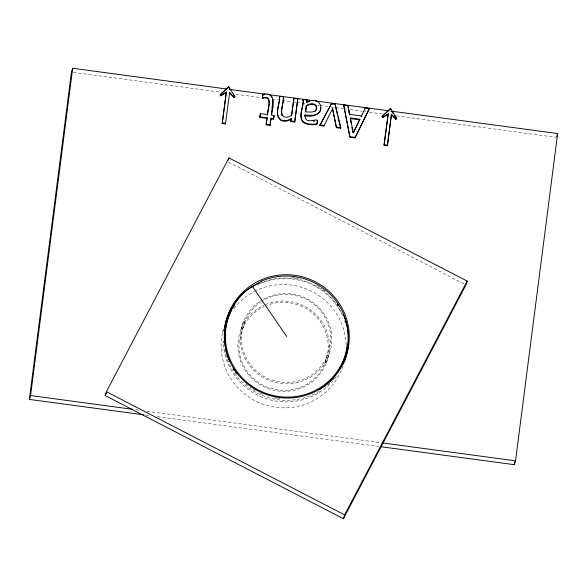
<?xml version="1.0" encoding="UTF-8"?>
<svg xmlns="http://www.w3.org/2000/svg" width="587" height="587" viewBox="0 0 587 587"><rect width="100%" height="100%" fill="white"/><g stroke="black" fill="none" stroke-linecap="round" stroke-linejoin="round"><path stroke-width="0.44" stroke-dasharray="2.94 2.2" d="M261.435 301.571A44.707 43.974 17.8 0 0 244.676 321.727L239.261 340.717A44.707 43.974 17.8 0 0 266.982 387.104L278.275 390.062A44.707 43.974 17.8 0 0 325.029 363.155L330.444 344.165A44.707 43.974 17.8 0 0 309.914 301.461A44.707 43.974 17.8 0 0 262.191 301.087M244.676 321.727L241.793 332.836A44.707 43.974 17.8 0 0 269.514 379.231L280.806 382.181A44.707 43.974 17.8 0 0 327.561 355.274M325.029 363.155L327.913 352.039A44.707 43.974 17.8 0 0 266.85 305.387M222.568 332.55L223.662 329.146M241.154 329.036L243.561 321.544M326.145 363.338L328.551 355.847M389.643 110.928L391.456 111.17M73.28 72.355L221.306 92.276M235.835 94.236L261.266 97.655M272.163 99.122L292.143 101.815M293.052 101.933L295.775 102.299M296.684 102.424L301.226 103.033M302.136 103.158L307.581 103.892M317.574 105.234L319.387 105.477M320.297 105.601L327.561 106.577M331.193 107.069L334.825 107.56M335.735 107.678L342.999 108.654M343.909 108.778L346.631 109.145M350.263 109.637L362.069 111.222M362.979 111.347L365.701 111.713M369.34 112.205L382.959 114.032M396.585 115.866L556.417 137.38M135.927 409.748L140.469 410.357M146.831 411.216L381.132 442.752M145.591 415.053L150.133 415.669M157.397 416.645L378.989 446.472M228.534 162.151L464.324 284.079M242.145 329.608A44.707 43.974 17.8 0 1 264.399 306.429M279.904 398.676A61.466 60.454 17.8 0 1 278.143 398.456M277.262 398.331A61.466 60.454 17.8 0 1 273.74 397.685M262.66 394.229A61.466 60.454 17.8 0 1 258.603 392.358M255.44 390.649A61.466 60.454 17.8 0 1 250.209 387.259M248.081 385.659A61.466 60.454 17.8 0 1 246.019 383.949M259.373 283.756A61.466 60.454 17.8 0 1 342.104 314.228M344.642 320.825A61.466 60.454 17.8 0 1 346.029 325.968M263.079 299.436A45.83 45.074 17.8 0 1 331.809 338.714A45.83 45.074 17.8 0 1 263.812 377.933A45.83 45.074 17.8 0 1 262.279 299.898M334.282 378.373A62.596 61.569 17.8 0 1 333.108 379.723M329.989 382.966A62.596 61.569 17.8 0 1 325.227 387.119M319.335 391.206A62.596 61.569 17.8 0 1 224.293 347.548M223.764 343.124A62.596 61.569 17.8 0 1 223.64 341.333M291.893 277.358A62.596 61.569 17.8 0 1 294.593 277.695M295.488 277.827A62.596 61.569 17.8 0 1 299.047 278.502M316.833 285.319A62.596 61.569 17.8 0 1 322.226 288.753M322.96 289.281A62.596 61.569 17.8 0 1 325.117 290.932M265.603 304.528A45.83 45.074 17.8 0 1 329.16 351.349A45.83 45.074 17.8 0 1 257.245 382.805A45.83 45.074 17.8 0 1 263.937 305.255M343.072 365.855A62.596 61.569 17.8 0 1 265.588 405.045A62.596 61.569 17.8 0 1 223.434 329.094M233.89 308.402A62.596 61.569 17.8 0 1 253.709 291.776M254.516 291.357A62.596 61.569 17.8 0 1 346.139 345.574M336.402 376.575A62.596 61.569 17.8 0 1 267.056 398.955A62.596 61.569 17.8 0 1 223.075 340.842M257.238 284.996A62.596 61.569 17.8 0 1 342.837 316.092"/><path stroke-width="0.88" d="M320.583 109.138L320.641 107.634M143.778 414.811L29.35 399.409L71.46 72.113L72.693 68.268L226.171 88.923M29.35 399.409L30.583 395.565L72.693 68.268M222.18 123.468L222.363 122.91L225.665 123.358L225.489 123.916L222.18 123.468L226.34 91.976L220.705 95.776L220.308 94.478L228.849 86.847L234.844 96.437L234.661 96.994L233.919 97.559L229.466 92.981L229.649 92.423L234.103 96.994L233.919 97.559M222.363 122.91L226.34 91.976M225.489 123.916L229.649 92.423M259.836 117.378L260.019 116.82L267.166 117.782L266.982 118.339L259.836 117.378L260.246 114.208L260.423 113.643L267.569 114.604C267.98 109.894 273.234 92.988 262.294 98.293C273.858 95.087 266.982 109.952 267.393 115.169M262.294 98.293L262.917 94.294C276.859 91.477 273.263 106.819 271.451 115.133L274.078 115.485L273.667 118.655L273.491 119.22L270.864 118.868L270.027 125.398L266.146 124.877L266.982 118.339M260.019 116.82L260.423 113.643M262.47 97.728L262.917 94.294M266.146 124.877L267.166 117.782M271.502 113.893L272.882 99.702M270.027 125.398L271.047 118.303L273.667 118.655M273.491 119.22L274.078 115.485M291.739 115.228L288.474 116.813A6.684 6.574 17.8 0 1 284.093 116.894C277.915 112.741 284.805 102.564 283.55 96.862L279.669 96.341C280.366 103.407 273.747 114.201 280.946 119.719C284.277 121.604 288.371 120.599 291.321 118.464L290.814 121.553L294.696 122.074L297.8 98.777L293.918 98.256L291.556 115.793L293.918 98.256M290.814 121.553L291.321 118.464M294.696 122.074L297.8 98.777M304.917 116.285L305.013 115.551C312.409 118.178 324.075 113.474 320.091 104.251C317.662 99.298 310.75 99.452 306.803 102.454L307.118 100.032L303.252 99.511C303.919 106.482 298.203 115.162 302.973 121.443C306.752 124.635 312.233 124.349 316.877 123.974C320.436 115.617 309.503 123.718 306.223 119.374C304.917 118.325 304.924 116.505 305.196 114.993C310.178 115.228 317.692 116.417 320.231 110.73M305.519 111.596L306.399 105.631C309.129 103.701 313.275 102.696 315.989 105.183L316.731 108.287L315.19 111.405M306.73 102.211L307.118 100.032M306.399 105.631L305.585 111.941C309.1 111.824 313.847 113.108 316.276 109.791M303.252 99.511L303.075 100.076C303.736 107.047 298.02 115.72 302.797 122.001C306.575 125.192 312.049 124.906 316.694 124.539L317.376 120.086M391.514 114.208L387.537 145.143L387.354 145.701L384.052 145.26L388.212 113.768L382.577 117.569L382.174 116.263L390.722 108.639L396.717 118.222L396.533 118.779L395.792 119.344L391.338 114.773L391.514 114.208L395.968 118.787L395.792 119.344M384.052 145.26L388.212 113.768M387.354 145.701L391.338 114.773M380.809 446.714L514.307 464.684L514.652 461.954M514.307 464.684L515.54 460.839L557.65 133.542L391.456 111.17M105.176 395.543L106.408 391.705L228.952 157.888L467.179 281.07L465.946 284.915L343.402 518.732L105.176 395.543L106.452 393.107M220.125 95.035L228.519 86.803M228.849 86.847L228.343 87.368M228.211 160.192L228.952 157.888M270.864 118.868L271.047 118.303M279.669 96.341L279.493 96.899C280.182 103.965 273.564 114.766 280.769 120.276C284.093 122.162 288.188 121.164 291.137 119.029M283.55 96.862L281.709 110.363L281.797 115.551M305.013 115.551L305.196 114.993M316.694 124.539L316.877 123.974M332.572 108.742L323.877 126L319.834 125.457L331.633 103.334L335.118 103.804L340.827 127.695L340.651 128.26L336.454 127.695L332.572 108.742L336.454 127.695M323.877 126L324.061 125.442L320.01 124.892M319.834 125.457L331.633 103.334M334.942 104.361L335.118 103.804M343.674 104.956L349.962 137.211L354.996 137.894L369.443 108.426L365.312 107.869L361.254 116.52L361.438 115.955L349.683 114.377L347.988 105.535L343.674 104.956L349.962 137.211M347.988 105.535L349.338 114.054M349.507 114.935L349.683 114.377M351.055 122.918L350.38 117.965L359.86 119.242L353.499 132.655M354.996 137.894L369.443 108.426M365.136 108.426L365.312 107.869M381.998 116.828L390.392 108.595M390.722 108.639L390.208 109.153M343.402 518.732L344.635 514.887L467.179 281.07M556.659 136.617L557.65 133.542M359.86 119.242L353.293 132.889L350.38 117.965M234.103 96.994L234.844 96.437M395.968 118.787L396.717 118.222M220.705 95.776L226.164 92.541M382.577 117.569L388.036 114.326M306.216 106.188C308.953 104.266 313.098 103.253 315.813 105.741L316.547 108.844M308.579 101.962L309.687 101.441M313.187 121.282L314.698 121.017M262.734 94.852L264.26 94.734M229.803 89.415L265.221 94.177M267.041 94.426L313.355 100.656M315.175 100.905L388.733 110.804M331.45 103.892L334.069 104.244M350.197 118.53L359.677 119.807M290.998 120.988L294.879 121.509M336.637 127.13L340.827 127.695M266.322 124.312L270.203 124.833M350.138 136.654L355.179 137.329M384.236 144.695L387.537 145.143M30.583 395.565L132.295 409.256M382.042 442.869L515.54 460.839M106.408 391.705L344.635 514.887M270.967 96.319L271.84 97.229M382.174 116.263L382.753 117.004M220.308 94.478L220.881 95.219M252.256 286.17L286.735 336.578M391.925 111.413L393.305 113.621M394.691 115.837L396.533 118.779M229.128 88.145L230.053 89.62M233.281 94.786L234.661 96.994M335.573 107.017L337.481 114.986M337.899 116.754L340.651 128.26M351.914 127.306L352.941 132.574M347.174 345.215A61.466 60.454 17.8 0 1 325.572 385.248M324.207 386.341A61.466 60.454 17.8 0 1 319.115 389.863M236.385 373.501A61.466 60.454 17.8 0 1 235.358 372.048M234.374 370.558A61.466 60.454 17.8 0 1 233.428 369.047M229.429 361.166A61.466 60.454 17.8 0 1 225.679 348.451M225.533 347.592A61.466 60.454 17.8 0 1 231.667 310.046M232.525 308.498A61.466 60.454 17.8 0 1 234.844 304.748M224.417 327.928A62.596 61.569 17.8 0 1 255.125 284.82M256.732 283.961A62.596 61.569 17.8 0 1 258.353 283.154M337.459 304.11A62.596 61.569 17.8 0 1 338.472 305.607M343.241 314.346A62.596 61.569 17.8 0 1 347.343 327.186M347.673 328.955A62.596 61.569 17.8 0 1 343.292 363.999M344.987 359.904A62.596 61.569 17.8 0 1 344.393 361.599M346.646 353.873A62.596 61.569 17.8 0 1 346.235 355.597M261.589 281.107L247.956 289.281A61.466 60.454 17.8 0 0 260.012 390.832A61.466 60.454 17.8 0 0 348.098 338.024A61.466 60.454 17.8 0 0 261.589 281.107M236.444 372.437A62.596 61.569 17.8 0 0 344.033 361.695A62.596 61.569 17.8 0 0 279.911 275.039A62.596 61.569 17.8 0 0 236.444 372.437"/></g></svg>
